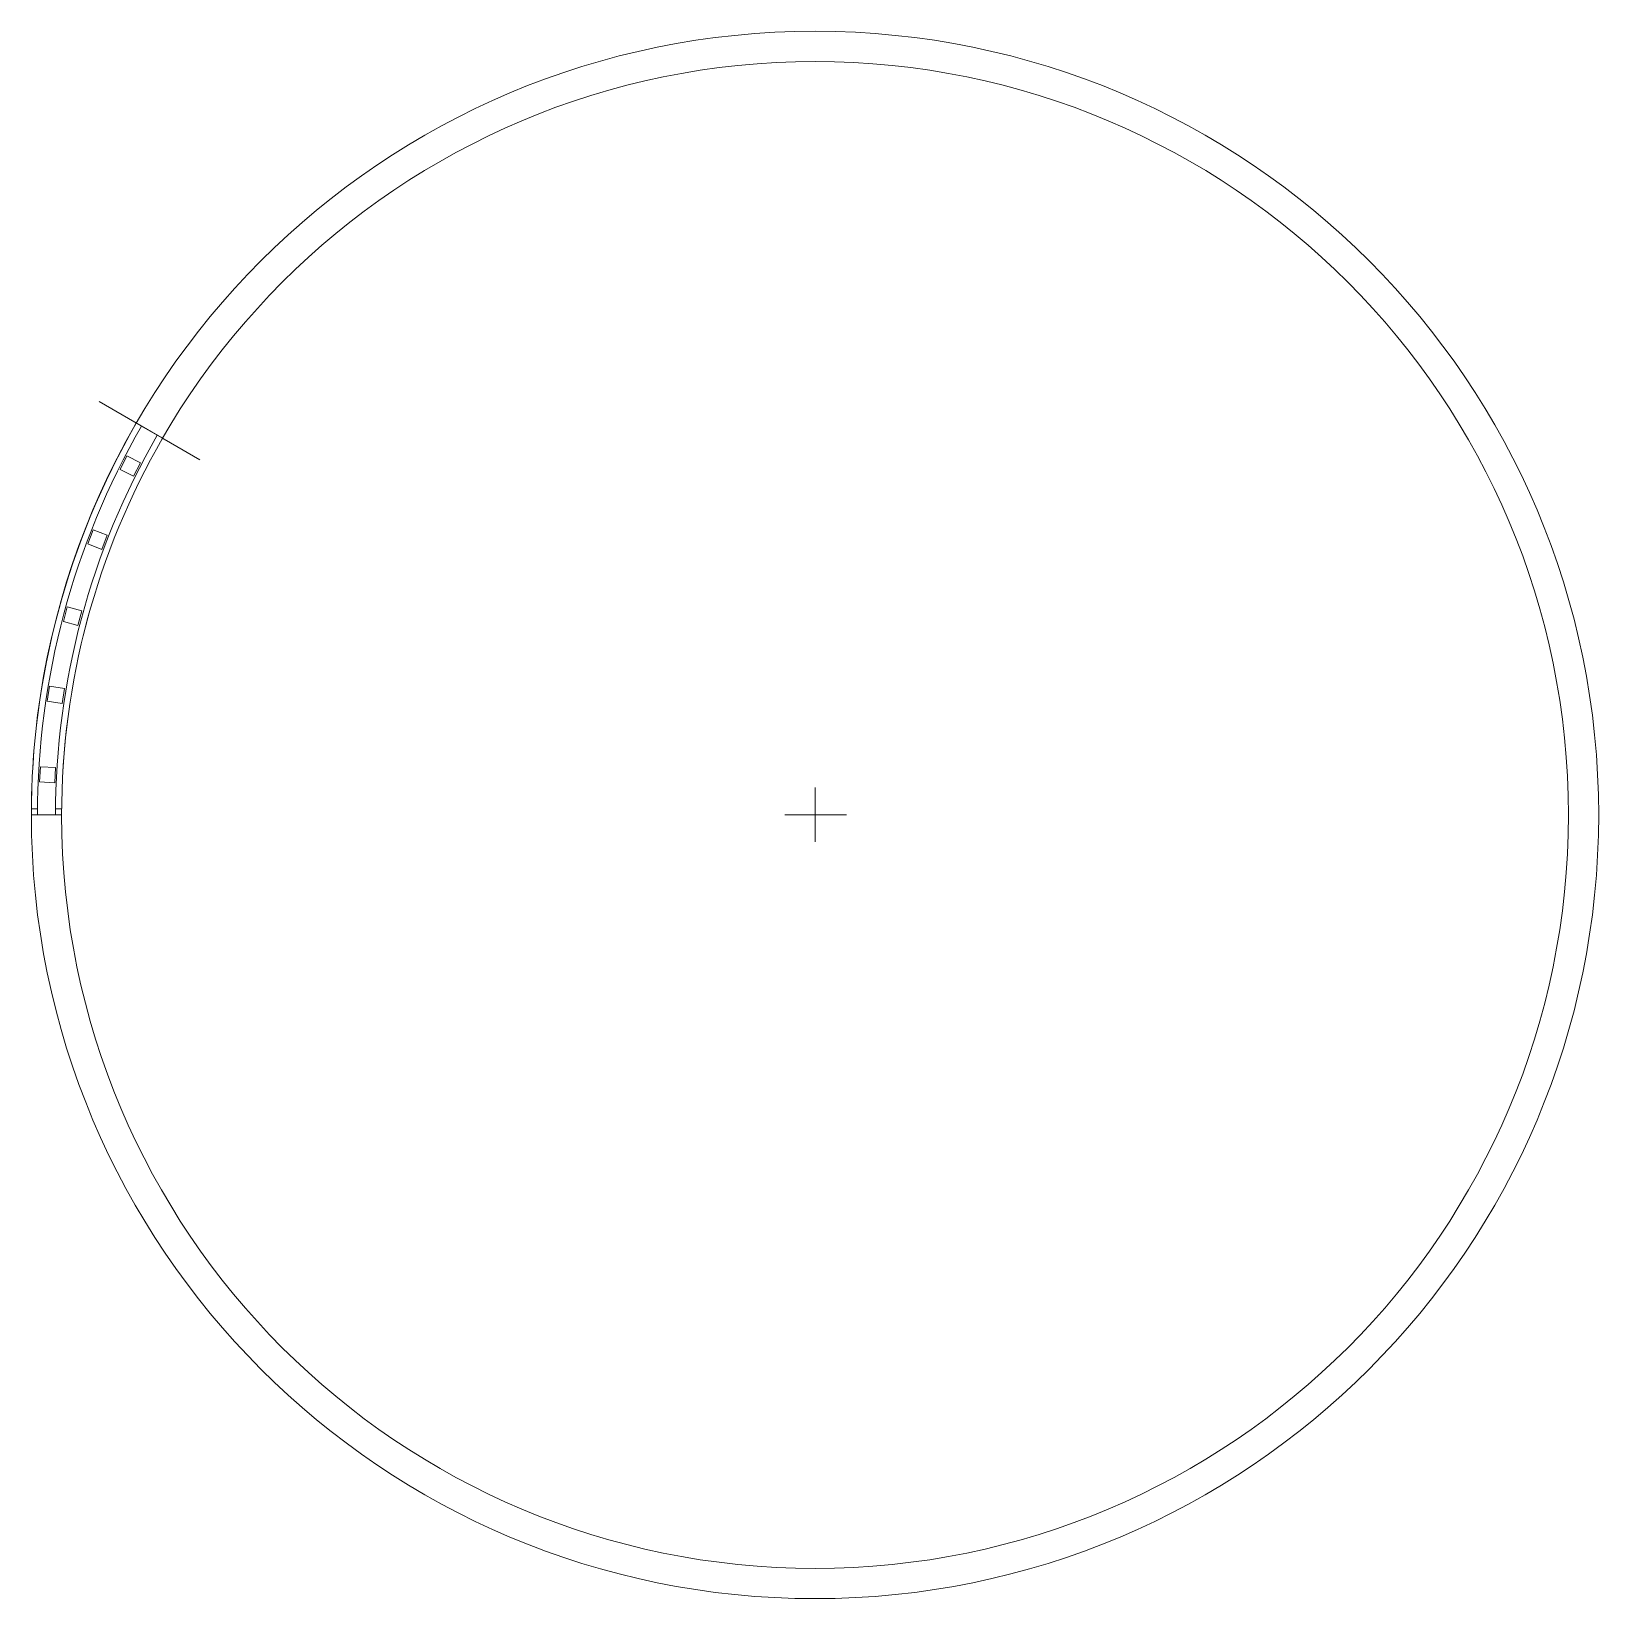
# Model space of a CAD drawing. Header units: inches. Extents: x -13.5 to 6.9, y -6.8 to 13.6.
import ezdxf

# ---------------------------------------------------------------- set-up
doc = ezdxf.new("R2010")
doc.units = ezdxf.units.IN
doc.header["$LTSCALE"] = 48
doc.header["$MEASUREMENT"] = 0
doc.layers.add('None', color=7, linetype='Continuous', lineweight=5)

msp = doc.modelspace()

# ---------------------------------------------------------------- linework, layer by layer
at = {"layer": 'None', "color": 7, "linetype": 'Continuous', "lineweight": 5, "transparency": 33554687}
for p, q in [((-3.303, 3.76), (-3.303, 3.051)), ((-2.894, 3.402), (-3.696, 3.402))]:
    msp.add_line(p, q, dxfattribs=at)

# ---------------------------------------------------------------- wipeouts: each hides what was drawn before it
at = {"color": 255, "linetype": 'Continuous', "lineweight": 5, "transparency": 33554687}
msp.add_wipeout([(-12.134, 8.5), (-12.448, 7.912), (-12.724, 7.304), (-12.959, 6.679), (-13.153, 6.041), (-13.304, 5.391), (-13.413, 4.733), (-13.478, 4.068), (-13.5, 3.402), (-13.106, 3.402), (-13.085, 4.043), (-13.022, 4.681), (-12.918, 5.314), (-12.772, 5.939), (-12.586, 6.553), (-12.36, 7.153), (-12.095, 7.737), (-11.793, 8.303)], dxfattribs=at).dxf.layer = 'None'

# ---------------------------------------------------------------- next in the draw order: linework, layer by layer
at = {"layer": 'None', "color": 7, "linetype": 'Continuous', "lineweight": 5, "transparency": 33554687, "flags": 128}
msp.add_lwpolyline([(-12.134, 8.5, 0.131652), (-13.5, 3.402), (-13.106, 3.402, -0.131652), (-11.793, 8.303)], format="xyb", close=True, dxfattribs=at)
at = {"layer": 'None', "color": 7, "linetype": 'Continuous', "lineweight": 5, "transparency": 33554687}
for radius in [10.197, 9.803]:
    msp.add_circle((-3.303, 3.402), radius, dxfattribs=at)

# ---------------------------------------------------------------- next in the draw order: wipeouts: each hides what was drawn before it
at = {"color": 255, "linetype": 'Continuous', "lineweight": 5, "transparency": 33554687}
msp.add_wipeout([(-12.134, 8.5), (-12.448, 7.912), (-12.724, 7.304), (-12.959, 6.679), (-13.153, 6.041), (-13.304, 5.391), (-13.413, 4.733), (-13.478, 4.068), (-13.5, 3.402), (-13.106, 3.402), (-13.085, 4.043), (-13.022, 4.681), (-12.918, 5.314), (-12.772, 5.939), (-12.586, 6.553), (-12.36, 7.153), (-12.095, 7.737), (-11.793, 8.303)], dxfattribs=at).dxf.layer = 'None'

# ---------------------------------------------------------------- next in the draw order: linework, layer by layer
at = {"layer": 'None', "color": 7, "linetype": 'Continuous', "lineweight": 5, "transparency": 33554687, "flags": 128}
msp.add_lwpolyline([(-12.134, 8.5, 0.131652), (-13.5, 3.402), (-13.106, 3.402, -0.131652), (-11.793, 8.303)], format="xyb", close=True, dxfattribs=at)

# ---------------------------------------------------------------- next in the draw order: wipeouts: each hides what was drawn before it
at = {"color": 255, "linetype": 'Continuous', "lineweight": 5, "transparency": 33554687}
for points in [[(-12.256, 8.074), (-12.346, 7.898), (-12.17, 7.809), (-12.081, 7.984)], [(-12.696, 7.112), (-12.766, 6.929), (-12.582, 6.858), (-12.512, 7.042)], [(-13.032, 6.11), (-13.083, 5.92), (-12.893, 5.869), (-12.842, 6.059)], [(-13.262, 5.079), (-13.293, 4.884), (-13.098, 4.853), (-13.067, 5.048)], [(-13.383, 4.028), (-13.393, 3.832), (-13.196, 3.821), (-13.186, 4.018)], [(-13.5, 3.48), (-13.421, 3.48), (-13.421, 3.402), (-13.5, 3.402)], [(-13.185, 3.48), (-13.106, 3.48), (-13.106, 3.402), (-13.185, 3.402)]]:
    msp.add_wipeout(points, dxfattribs=at).dxf.layer = 'None'

# ---------------------------------------------------------------- next in the draw order: linework, layer by layer
at = {"layer": 'None', "color": 7, "linetype": 'Continuous', "lineweight": 5, "transparency": 33554687}
msp.add_line((-12.617, 8.782), (-11.309, 8.022), dxfattribs=at)
at = {"layer": 'None', "color": 7, "linetype": 'Continuous', "lineweight": 5, "transparency": 33554687, "flags": 128}
for points in [[(-12.256, 8.074), (-12.346, 7.898), (-12.17, 7.809), (-12.081, 7.984)], [(-12.696, 7.112), (-12.766, 6.929), (-12.582, 6.858), (-12.512, 7.042)], [(-13.032, 6.11), (-13.083, 5.92), (-12.893, 5.869), (-12.842, 6.059)], [(-13.262, 5.079), (-13.293, 4.884), (-13.098, 4.853), (-13.067, 5.048)], [(-13.383, 4.028), (-13.393, 3.832), (-13.196, 3.821), (-13.186, 4.018)], [(-13.5, 3.48), (-13.421, 3.48), (-13.421, 3.402), (-13.5, 3.402)], [(-13.185, 3.48), (-13.106, 3.48), (-13.106, 3.402), (-13.185, 3.402)]]:
    msp.add_lwpolyline(points, close=True, dxfattribs=at)
at = {"layer": 'None', "color": 7, "linetype": 'Continuous', "lineweight": 5, "transparency": 33554687}
for radius, start in [(10.118, 150), (9.882, 150.005)]:
    msp.add_arc((-3.303, 3.402), radius, start, 180, dxfattribs=at)

doc.saveas('drawing.dxf')
